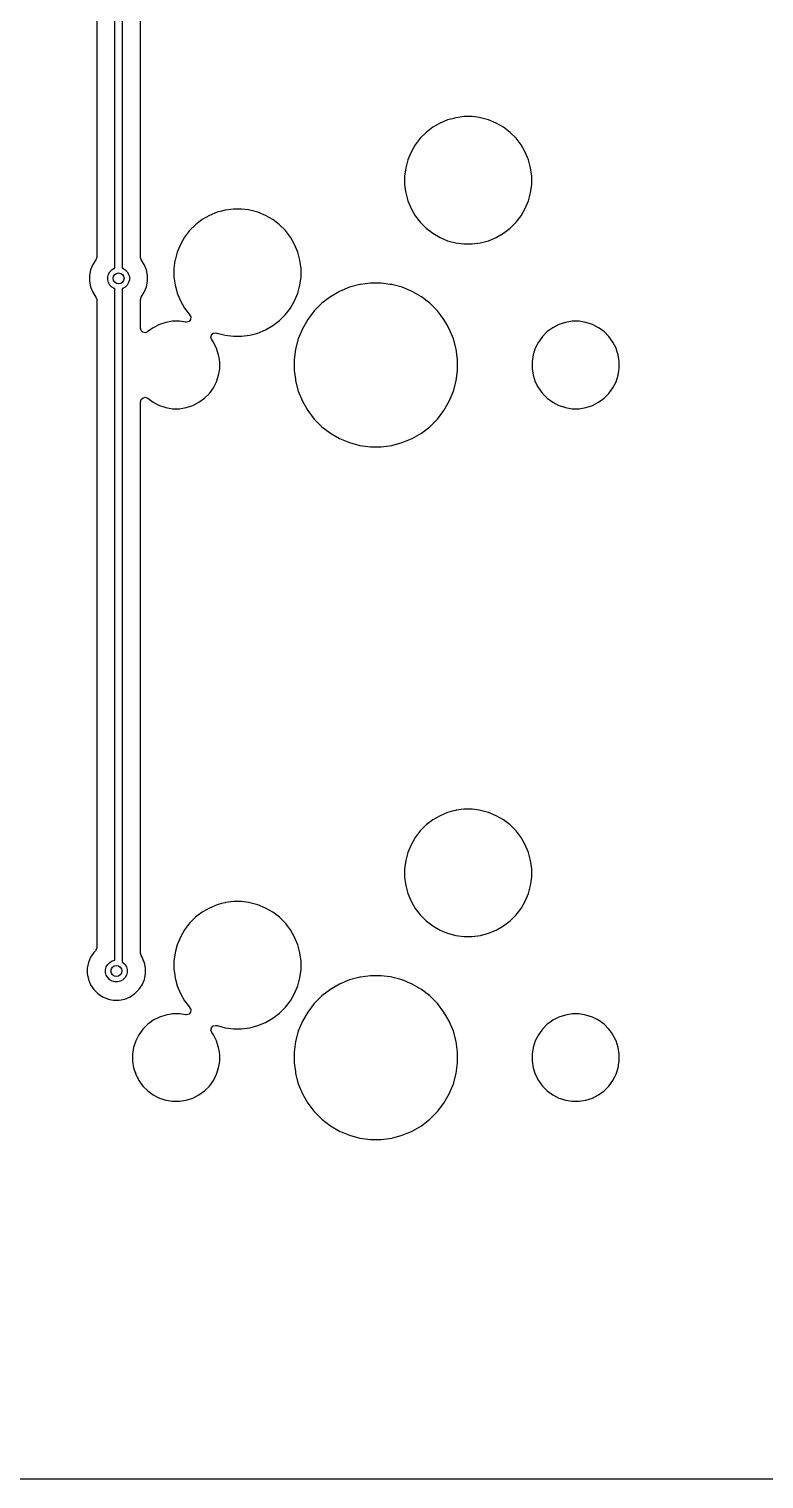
# Model space of a CAD drawing. Extents: x 3.97 to 7.28, y -6.08 to -1.4.
# Drawn here: x 5.624 to 6.421, y -6.081 to -4.511 of the extents above; entities that cross this region are included whole.
import ezdxf

# ---------------------------------------------------------------- set-up
doc = ezdxf.new("R2010")
doc.units = 0
doc.header["$MEASUREMENT"] = 0
doc.layers.add('BLACK', color=7, linetype='CONTINUOUS')

msp = doc.modelspace()

# ---------------------------------------------------------------- linework, layer by layer
at = {"layer": 'BLACK', "linetype": 'CONTINUOUS'}
for p, q in [((5.7171, -4.7702), (5.7171, -4.0423)), ((5.725, -4.0423), (5.725, -4.7702)), ((5.6974, -4.0541), (5.6974, -4.7584)), ((5.7447, -4.6705), (5.7447, -4.1648)), ((6.0695, -4.6131), (6.0616, -4.6176)), ((6.0778, -4.6096), (6.0695, -4.6131)), ((6.0695, -4.6131), (6.0695, -4.6131)), ((6.0828, -4.6083), (6.0778, -4.6096)), ((6.0865, -4.6073), (6.0828, -4.6083)), ((6.087, -4.6072), (6.0865, -4.6073)), ((6.0955, -4.6061), (6.087, -4.6072)), ((6.1045, -4.6061), (6.0955, -4.6061)), ((6.0955, -4.6061), (6.0955, -4.6061)), ((6.112, -4.6071), (6.1045, -4.6061)), ((6.1045, -4.6061), (6.1045, -4.6061)), ((6.1135, -4.6073), (6.112, -4.6071)), ((6.1222, -4.6096), (6.1135, -4.6073)), ((6.1305, -4.6131), (6.1222, -4.6096)), ((6.1384, -4.6176), (6.1305, -4.6131)), ((6.1305, -4.6131), (6.1305, -4.6131)), ((6.0481, -4.6295), (6.0426, -4.6366)), ((6.0545, -4.6231), (6.0481, -4.6295)), ((6.0616, -4.6176), (6.0545, -4.6231)), ((6.1455, -4.6231), (6.1384, -4.6176)), ((6.1519, -4.6295), (6.1455, -4.6231)), ((6.1455, -4.6231), (6.1455, -4.6231)), ((6.1574, -4.6366), (6.1519, -4.6295)), ((6.1519, -4.6295), (6.1519, -4.6295)), ((6.0381, -4.6445), (6.0346, -4.6528)), ((6.0426, -4.6366), (6.0381, -4.6445)), ((6.0381, -4.6445), (6.0381, -4.6445)), ((6.1619, -4.6445), (6.1574, -4.6366)), ((6.1574, -4.6366), (6.1574, -4.6366)), ((6.1574, -4.6366), (6.1574, -4.6366)), ((6.1654, -4.6528), (6.1619, -4.6445)), ((6.0323, -4.6615), (6.0311, -4.6705)), ((6.0346, -4.6528), (6.0323, -4.6615)), ((6.0323, -4.6615), (6.0323, -4.6615)), ((6.1677, -4.6615), (6.1654, -4.6528)), ((6.1689, -4.6705), (6.1677, -4.6615)), ((5.7447, -4.7584), (5.7447, -4.6705)), ((6.0311, -4.6705), (6.0311, -4.6795)), ((6.1689, -4.6795), (6.1689, -4.6705)), ((6.0311, -4.6795), (6.0321, -4.687)), ((6.0321, -4.687), (6.0323, -4.6885)), ((6.0323, -4.6885), (6.0323, -4.6885)), ((6.0323, -4.6885), (6.0346, -4.6972)), ((6.1654, -4.6972), (6.1677, -4.6885)), ((6.1677, -4.6885), (6.1689, -4.6795)), ((5.8278, -4.7096), (5.8195, -4.7131)), ((5.8328, -4.7083), (5.8278, -4.7096)), ((5.8365, -4.7073), (5.8328, -4.7083)), ((5.837, -4.7072), (5.8365, -4.7073)), ((5.8455, -4.7061), (5.837, -4.7072)), ((5.8545, -4.7061), (5.8455, -4.7061)), ((5.8455, -4.7061), (5.8455, -4.7061)), ((5.862, -4.7071), (5.8545, -4.7061)), ((5.8545, -4.7061), (5.8545, -4.7061)), ((5.8635, -4.7073), (5.862, -4.7071)), ((5.8722, -4.7096), (5.8635, -4.7073)), ((5.8805, -4.7131), (5.8722, -4.7096)), ((6.0346, -4.6972), (6.0381, -4.7055)), ((6.0381, -4.7055), (6.0381, -4.7055)), ((6.0381, -4.7055), (6.0426, -4.7134)), ((6.1574, -4.7134), (6.1619, -4.7055)), ((6.1619, -4.7055), (6.1654, -4.6972)), ((5.8045, -4.7231), (5.7981, -4.7295)), ((5.8116, -4.7176), (5.8045, -4.7231)), ((5.8195, -4.7131), (5.8116, -4.7176)), ((5.8195, -4.7131), (5.8195, -4.7131)), ((5.8884, -4.7176), (5.8805, -4.7131)), ((5.8805, -4.7131), (5.8805, -4.7131)), ((5.8955, -4.7231), (5.8884, -4.7176)), ((5.9019, -4.7295), (5.8955, -4.7231)), ((5.8955, -4.7231), (5.8955, -4.7231)), ((6.0426, -4.7134), (6.0481, -4.7205)), ((6.0481, -4.7205), (6.0481, -4.7205)), ((6.0481, -4.7205), (6.0545, -4.7269)), ((6.1455, -4.7269), (6.1519, -4.7205)), ((6.1519, -4.7205), (6.1574, -4.7134)), ((6.1519, -4.7205), (6.1519, -4.7205)), ((6.1519, -4.7205), (6.1519, -4.7205)), ((5.7926, -4.7366), (5.7881, -4.7445)), ((5.7981, -4.7295), (5.7926, -4.7366)), ((5.9074, -4.7366), (5.9019, -4.7295)), ((5.9019, -4.7295), (5.9019, -4.7295)), ((5.9119, -4.7445), (5.9074, -4.7366)), ((5.9074, -4.7366), (5.9074, -4.7366)), ((5.9074, -4.7366), (5.9074, -4.7366)), ((6.0545, -4.7269), (6.0545, -4.7269)), ((6.0545, -4.7269), (6.0616, -4.7324)), ((6.0616, -4.7324), (6.0616, -4.7324)), ((6.0616, -4.7324), (6.0616, -4.7324)), ((6.0616, -4.7324), (6.0695, -4.7369)), ((6.0695, -4.7369), (6.0695, -4.7369)), ((6.0695, -4.7369), (6.0695, -4.7369)), ((6.0695, -4.7369), (6.0731, -4.7384)), ((6.0731, -4.7384), (6.0778, -4.7404)), ((6.0778, -4.7404), (6.0865, -4.7427)), ((6.1135, -4.7427), (6.1222, -4.7404)), ((6.1222, -4.7404), (6.1305, -4.7369)), ((6.1305, -4.7369), (6.1384, -4.7324)), ((6.1384, -4.7324), (6.1455, -4.7269)), ((6.1455, -4.7269), (6.1455, -4.7269)), ((6.1455, -4.7269), (6.1455, -4.7269)), ((5.7846, -4.7528), (5.7823, -4.7615)), ((5.7881, -4.7445), (5.7846, -4.7528)), ((5.7846, -4.7528), (5.7846, -4.7528)), ((5.7881, -4.7445), (5.7881, -4.7445)), ((5.9154, -4.7528), (5.9119, -4.7445)), ((5.9177, -4.7615), (5.9154, -4.7528)), ((6.0865, -4.7427), (6.0955, -4.7439)), ((6.0955, -4.7439), (6.0955, -4.7439)), ((6.0955, -4.7439), (6.1045, -4.7439)), ((6.1045, -4.7439), (6.1135, -4.7427)), ((6.1045, -4.7439), (6.1045, -4.7439)), ((5.6908, -4.7721), (5.6895, -4.7781)), ((5.6931, -4.7663), (5.6908, -4.7721)), ((5.6908, -4.7721), (5.6908, -4.7721)), ((5.6966, -4.7611), (5.6931, -4.7663)), ((5.6931, -4.7663), (5.6931, -4.7663)), ((5.6974, -4.7584), (5.6966, -4.7611)), ((5.6966, -4.7611), (5.6966, -4.7611)), ((5.7117, -4.7741), (5.7139, -4.7719)), ((5.7139, -4.7719), (5.7165, -4.7703)), ((5.7165, -4.7703), (5.7171, -4.7702)), ((5.725, -4.7702), (5.7256, -4.7703)), ((5.7256, -4.7703), (5.7283, -4.7719)), ((5.7283, -4.7719), (5.7304, -4.7741)), ((5.7447, -4.7585), (5.7447, -4.7584)), ((5.7455, -4.7611), (5.7447, -4.7585)), ((5.749, -4.7663), (5.7455, -4.7611)), ((5.7514, -4.7721), (5.749, -4.7663)), ((5.749, -4.7663), (5.749, -4.7663)), ((5.7526, -4.7781), (5.7514, -4.7721)), ((5.7514, -4.7721), (5.7514, -4.7721)), ((5.7822, -4.762), (5.7811, -4.7705)), ((5.7811, -4.7705), (5.7811, -4.7795)), ((5.7823, -4.7615), (5.7822, -4.762)), ((5.9189, -4.7705), (5.9177, -4.7615)), ((5.9189, -4.7795), (5.9189, -4.7705)), ((5.6895, -4.7781), (5.6895, -4.7844)), ((5.6895, -4.7844), (5.6908, -4.7904)), ((5.7094, -4.7797), (5.7102, -4.7767)), ((5.7094, -4.7828), (5.7094, -4.7797)), ((5.7102, -4.7858), (5.7094, -4.7828)), ((5.7102, -4.7767), (5.7117, -4.7741)), ((5.7117, -4.7884), (5.7102, -4.7858)), ((5.7139, -4.7906), (5.7117, -4.7884)), ((5.7304, -4.7884), (5.7283, -4.7906)), ((5.7304, -4.7741), (5.732, -4.7767)), ((5.732, -4.7858), (5.7304, -4.7884)), ((5.732, -4.7767), (5.7328, -4.7797)), ((5.7328, -4.7828), (5.732, -4.7858)), ((5.7328, -4.7797), (5.7328, -4.7828)), ((5.7514, -4.7904), (5.7526, -4.7844)), ((5.7526, -4.7844), (5.7526, -4.7781)), ((5.7526, -4.7781), (5.7526, -4.7781)), ((5.7526, -4.7781), (5.7526, -4.7781)), ((5.7811, -4.7795), (5.7817, -4.7844)), ((5.7817, -4.7844), (5.7823, -4.7885)), ((5.7823, -4.7885), (5.783, -4.7912)), ((5.9154, -4.7972), (5.9177, -4.7885)), ((5.9177, -4.7885), (5.9189, -4.7795)), ((5.9827, -4.7879), (5.9715, -4.7909)), ((5.9832, -4.7878), (5.9827, -4.7879)), ((5.9942, -4.7864), (5.9832, -4.7878)), ((6.0058, -4.7864), (5.9942, -4.7864)), ((5.9942, -4.7864), (5.9942, -4.7864)), ((6.0154, -4.7877), (6.0058, -4.7864)), ((6.0058, -4.7864), (6.0058, -4.7864)), ((6.0173, -4.7879), (6.0154, -4.7877)), ((6.0285, -4.7909), (6.0173, -4.7879)), ((5.6908, -4.7904), (5.6908, -4.7904)), ((5.6908, -4.7904), (5.6931, -4.7962)), ((5.6931, -4.7962), (5.6931, -4.7962)), ((5.6931, -4.7962), (5.6966, -4.8014)), ((5.6966, -4.8014), (5.6974, -4.804)), ((5.6974, -4.804), (5.6974, -4.8041)), ((5.6974, -4.8041), (5.6974, -5.506)), ((5.7165, -4.7922), (5.7139, -4.7906)), ((5.7171, -4.7923), (5.7165, -4.7922)), ((5.7171, -5.5196), (5.7171, -4.7923)), ((5.7256, -4.7922), (5.725, -4.7923)), ((5.725, -4.7923), (5.725, -5.5213)), ((5.7283, -4.7906), (5.7256, -4.7922)), ((5.7447, -4.8041), (5.7455, -4.8014)), ((5.7447, -4.8352), (5.7447, -4.8041)), ((5.7455, -4.8014), (5.749, -4.7962)), ((5.7455, -4.8014), (5.7455, -4.8014)), ((5.749, -4.7962), (5.7514, -4.7904)), ((5.749, -4.7962), (5.749, -4.7962)), ((5.749, -4.7962), (5.749, -4.7962)), ((5.783, -4.7912), (5.7846, -4.7972)), ((5.7846, -4.7972), (5.7881, -4.8055)), ((5.9119, -4.8055), (5.9154, -4.7972)), ((5.9507, -4.8012), (5.9415, -4.8082)), ((5.9607, -4.7954), (5.9507, -4.8012)), ((5.9715, -4.7909), (5.9607, -4.7954)), ((5.9607, -4.7954), (5.9607, -4.7954)), ((5.9715, -4.7909), (5.9715, -4.7909)), ((6.0393, -4.7954), (6.0285, -4.7909)), ((6.0285, -4.7909), (6.0285, -4.7909)), ((6.0285, -4.7909), (6.0285, -4.7909)), ((6.0493, -4.8012), (6.0393, -4.7954)), ((6.0393, -4.7954), (6.0393, -4.7954)), ((6.0585, -4.8082), (6.0493, -4.8012)), ((5.7881, -4.8055), (5.7881, -4.8055)), ((5.7881, -4.8055), (5.7926, -4.8134)), ((5.7926, -4.8134), (5.7981, -4.8205)), ((5.9019, -4.8205), (5.9074, -4.8134)), ((5.9074, -4.8134), (5.9119, -4.8055)), ((5.9332, -4.8165), (5.9262, -4.8257)), ((5.9415, -4.8082), (5.9332, -4.8165)), ((5.9332, -4.8165), (5.9332, -4.8165)), ((5.9415, -4.8082), (5.9415, -4.8082)), ((6.0668, -4.8165), (6.0585, -4.8082)), ((6.0585, -4.8082), (6.0585, -4.8082)), ((6.0738, -4.8257), (6.0668, -4.8165)), ((6.0668, -4.8165), (6.0668, -4.8165)), ((5.7455, -4.8378), (5.7447, -4.8352)), ((5.7587, -4.8346), (5.7555, -4.8369)), ((5.7653, -4.8312), (5.7587, -4.8346)), ((5.7724, -4.8289), (5.7653, -4.8312)), ((5.7797, -4.8277), (5.7724, -4.8289)), ((5.7872, -4.8277), (5.7797, -4.8277)), ((5.7797, -4.8277), (5.7797, -4.8277)), ((5.7938, -4.8288), (5.7872, -4.8277)), ((5.7872, -4.8277), (5.7872, -4.8277)), ((5.7949, -4.8288), (5.7938, -4.8288)), ((5.7975, -4.8279), (5.7949, -4.8288)), ((5.7992, -4.8257), (5.7975, -4.8279)), ((5.7981, -4.8205), (5.7982, -4.8207)), ((5.7982, -4.8207), (5.7981, -4.8207)), ((5.7981, -4.8207), (5.7994, -4.8229)), ((5.7994, -4.8229), (5.7992, -4.8257)), ((5.8805, -4.8369), (5.8884, -4.8324)), ((5.8884, -4.8324), (5.8955, -4.8269)), ((5.8955, -4.8269), (5.9019, -4.8205)), ((5.8955, -4.8269), (5.8955, -4.8269)), ((5.8955, -4.8269), (5.8955, -4.8269)), ((5.9019, -4.8205), (5.9019, -4.8205)), ((5.9019, -4.8205), (5.9019, -4.8205)), ((5.9204, -4.8357), (5.9159, -4.8465)), ((5.9262, -4.8257), (5.9204, -4.8357)), ((5.9204, -4.8357), (5.9204, -4.8357)), ((6.077, -4.8312), (6.0738, -4.8257)), ((6.0796, -4.8357), (6.077, -4.8312)), ((6.0841, -4.8465), (6.0796, -4.8357)), ((6.1918, -4.8346), (6.1885, -4.8369)), ((6.1984, -4.8312), (6.1918, -4.8346)), ((6.2055, -4.8289), (6.1984, -4.8312)), ((6.2128, -4.8277), (6.2055, -4.8289)), ((6.2203, -4.8277), (6.2128, -4.8277)), ((6.2128, -4.8277), (6.2128, -4.8277)), ((6.2276, -4.8289), (6.2203, -4.8277)), ((6.2203, -4.8277), (6.2203, -4.8277)), ((6.2347, -4.8312), (6.2276, -4.8289)), ((6.2413, -4.8346), (6.2347, -4.8312)), ((6.2473, -4.8389), (6.2413, -4.8346)), ((5.7475, -4.8396), (5.7455, -4.8378)), ((5.7502, -4.84), (5.7475, -4.8396)), ((5.7525, -4.839), (5.7502, -4.84)), ((5.7527, -4.8389), (5.7525, -4.8391)), ((5.7525, -4.8391), (5.7525, -4.839)), ((5.7555, -4.8369), (5.7527, -4.8389)), ((5.7527, -4.8389), (5.7527, -4.8389)), ((5.8212, -4.8453), (5.8219, -4.8426)), ((5.8222, -4.8479), (5.8212, -4.8453)), ((5.8219, -4.8426), (5.8238, -4.8407)), ((5.8239, -4.8502), (5.8222, -4.8479)), ((5.8238, -4.8407), (5.8265, -4.8401)), ((5.8255, -4.8534), (5.8239, -4.8502)), ((5.8265, -4.8401), (5.8277, -4.8404)), ((5.8277, -4.8404), (5.8278, -4.8404)), ((5.8278, -4.8404), (5.8278, -4.8404)), ((5.8278, -4.8404), (5.8365, -4.8427)), ((5.8365, -4.8427), (5.8455, -4.8439)), ((5.8455, -4.8439), (5.8455, -4.8439)), ((5.8455, -4.8439), (5.8545, -4.8439)), ((5.8545, -4.8439), (5.8635, -4.8427)), ((5.8545, -4.8439), (5.8545, -4.8439)), ((5.8635, -4.8427), (5.8722, -4.8404)), ((5.8722, -4.8404), (5.8805, -4.8369)), ((5.9159, -4.8465), (5.9129, -4.8577)), ((5.9159, -4.8465), (5.9159, -4.8465)), ((6.0871, -4.8577), (6.0841, -4.8465)), ((6.1761, -4.8502), (6.1727, -4.8569)), ((6.1797, -4.8453), (6.1761, -4.8502)), ((6.1805, -4.8442), (6.1797, -4.8453)), ((6.1857, -4.8389), (6.1805, -4.8442)), ((6.1805, -4.8442), (6.1805, -4.8442)), ((6.1805, -4.8442), (6.1805, -4.8442)), ((6.1885, -4.8369), (6.1857, -4.8389)), ((6.1857, -4.8389), (6.1857, -4.8389)), ((6.1857, -4.8389), (6.1857, -4.8389)), ((6.2526, -4.8442), (6.2473, -4.8389)), ((6.257, -4.8502), (6.2526, -4.8442)), ((6.2586, -4.8534), (6.257, -4.8502)), ((5.8273, -4.8569), (5.8255, -4.8534)), ((5.8285, -4.8606), (5.8273, -4.8569)), ((5.8273, -4.8569), (5.8273, -4.8569)), ((5.8273, -4.8569), (5.8273, -4.8569)), ((5.8296, -4.8639), (5.8285, -4.8606)), ((5.8304, -4.8692), (5.8296, -4.8639)), ((5.9129, -4.8577), (5.9114, -4.8692)), ((5.9129, -4.8577), (5.9129, -4.8577)), ((6.0886, -4.8692), (6.0871, -4.8577)), ((6.1704, -4.8639), (6.1693, -4.8713)), ((6.1727, -4.8569), (6.1704, -4.8639)), ((6.2603, -4.8569), (6.2586, -4.8534)), ((6.2616, -4.8606), (6.2603, -4.8569)), ((6.2603, -4.8569), (6.2603, -4.8569)), ((6.2603, -4.8569), (6.2603, -4.8569)), ((6.2626, -4.8639), (6.2616, -4.8606)), ((6.2638, -4.8713), (6.2626, -4.8639)), ((5.8296, -4.8861), (5.8304, -4.8808)), ((5.8305, -4.8698), (5.8304, -4.8692)), ((5.8304, -4.8808), (5.8307, -4.8787)), ((5.8307, -4.8713), (5.8305, -4.8698)), ((5.8307, -4.8787), (5.8307, -4.8713)), ((5.9114, -4.8692), (5.9114, -4.8808)), ((5.9114, -4.8808), (5.9127, -4.8904)), ((6.0871, -4.8923), (6.0886, -4.8808)), ((6.0886, -4.8713), (6.0886, -4.8692)), ((6.0886, -4.8808), (6.0886, -4.8713)), ((6.1693, -4.8713), (6.1693, -4.8787)), ((6.1693, -4.8787), (6.1704, -4.8861)), ((6.2626, -4.8861), (6.2635, -4.8808)), ((6.2635, -4.8808), (6.2638, -4.8787)), ((6.2638, -4.8787), (6.2638, -4.8713)), ((5.8239, -4.8998), (5.8273, -4.8931)), ((5.8273, -4.8931), (5.8296, -4.8861)), ((5.9127, -4.8904), (5.9129, -4.8923)), ((5.9129, -4.8923), (5.9159, -4.9035)), ((6.0841, -4.9035), (6.0871, -4.8923)), ((6.1704, -4.8861), (6.1727, -4.8931)), ((6.1727, -4.8931), (6.1755, -4.8985)), ((6.1755, -4.8985), (6.1761, -4.8998)), ((6.257, -4.8998), (6.2603, -4.8931)), ((6.2603, -4.8931), (6.2626, -4.8861)), ((5.7447, -4.9148), (5.7455, -4.9122)), ((5.7455, -4.9122), (5.7476, -4.9104)), ((5.7476, -4.9104), (5.7503, -4.91)), ((5.7503, -4.91), (5.7525, -4.911)), ((5.7525, -4.911), (5.7525, -4.9109)), ((5.7525, -4.9109), (5.7527, -4.9111)), ((5.7527, -4.9111), (5.7527, -4.9111)), ((5.7527, -4.9111), (5.7587, -4.9154)), ((5.8082, -4.9154), (5.8143, -4.9111)), ((5.8143, -4.9111), (5.8195, -4.9058)), ((5.8195, -4.9058), (5.8239, -4.8998)), ((5.9159, -4.9035), (5.9159, -4.9035)), ((5.9159, -4.9035), (5.9204, -4.9143)), ((5.9204, -4.9143), (5.9204, -4.9143)), ((5.9204, -4.9143), (5.9262, -4.9243)), ((6.0738, -4.9243), (6.0796, -4.9143)), ((6.0796, -4.9143), (6.0841, -4.9035)), ((6.1761, -4.8998), (6.1805, -4.9058)), ((6.1805, -4.9058), (6.1857, -4.9111)), ((6.1857, -4.9111), (6.1918, -4.9154)), ((6.2413, -4.9154), (6.2473, -4.9111)), ((6.2473, -4.9111), (6.2526, -4.9058)), ((6.2526, -4.9058), (6.257, -4.8998)), ((5.7447, -5.4205), (5.7447, -4.9148)), ((5.7587, -4.9154), (5.7618, -4.917)), ((5.7618, -4.917), (5.7653, -4.9188)), ((5.7653, -4.9188), (5.7653, -4.9188)), ((5.7653, -4.9188), (5.7653, -4.9188)), ((5.7653, -4.9188), (5.7691, -4.92)), ((5.7691, -4.92), (5.7724, -4.9211)), ((5.7724, -4.9211), (5.7797, -4.9223)), ((5.7797, -4.9223), (5.7797, -4.9223)), ((5.7797, -4.9223), (5.7872, -4.9223)), ((5.7872, -4.9223), (5.7945, -4.9211)), ((5.7945, -4.9211), (5.8016, -4.9188)), ((5.8016, -4.9188), (5.8082, -4.9154)), ((5.9262, -4.9243), (5.9332, -4.9335)), ((6.0668, -4.9335), (6.0738, -4.9243)), ((6.1918, -4.9154), (6.1949, -4.917)), ((6.1949, -4.917), (6.1984, -4.9188)), ((6.1984, -4.9188), (6.1984, -4.9188)), ((6.1984, -4.9188), (6.1984, -4.9188)), ((6.1984, -4.9188), (6.2022, -4.92)), ((6.2022, -4.92), (6.2055, -4.9211)), ((6.2055, -4.9211), (6.2128, -4.9223)), ((6.2128, -4.9223), (6.2128, -4.9223)), ((6.2128, -4.9223), (6.2203, -4.9223)), ((6.2203, -4.9223), (6.2276, -4.9211)), ((6.2276, -4.9211), (6.2347, -4.9188)), ((6.2347, -4.9188), (6.2413, -4.9154)), ((5.9332, -4.9335), (5.9332, -4.9335)), ((5.9332, -4.9335), (5.9415, -4.9418)), ((5.9415, -4.9418), (5.9415, -4.9418)), ((5.9415, -4.9418), (5.9507, -4.9488)), ((6.0493, -4.9488), (6.0585, -4.9418)), ((6.0585, -4.9418), (6.0668, -4.9335)), ((5.9507, -4.9488), (5.9607, -4.9546)), ((5.9607, -4.9546), (5.9607, -4.9546)), ((5.9607, -4.9546), (5.9607, -4.9546)), ((5.9607, -4.9546), (5.9715, -4.9591)), ((5.9715, -4.9591), (5.9827, -4.9621)), ((6.0173, -4.9621), (6.0285, -4.9591)), ((6.0285, -4.9591), (6.0393, -4.9546)), ((6.0393, -4.9546), (6.0493, -4.9488)), ((5.9827, -4.9621), (5.9942, -4.9636)), ((5.9942, -4.9636), (5.9942, -4.9636)), ((5.9942, -4.9636), (6.0058, -4.9636)), ((6.0058, -4.9636), (6.0173, -4.9621)), ((6.0058, -4.9636), (6.0058, -4.9636)), ((6.0616, -5.3676), (6.0545, -5.3731)), ((6.0695, -5.3631), (6.0616, -5.3676)), ((6.0778, -5.3596), (6.0695, -5.3631)), ((6.0695, -5.3631), (6.0695, -5.3631)), ((6.0828, -5.3583), (6.0778, -5.3596)), ((6.0865, -5.3573), (6.0828, -5.3583)), ((6.087, -5.3572), (6.0865, -5.3573)), ((6.0955, -5.3561), (6.087, -5.3572)), ((6.1045, -5.3561), (6.0955, -5.3561)), ((6.0955, -5.3561), (6.0955, -5.3561)), ((6.112, -5.3571), (6.1045, -5.3561)), ((6.1045, -5.3561), (6.1045, -5.3561)), ((6.1135, -5.3573), (6.112, -5.3571)), ((6.1222, -5.3596), (6.1135, -5.3573)), ((6.1305, -5.3631), (6.1222, -5.3596)), ((6.1384, -5.3676), (6.1305, -5.3631)), ((6.1305, -5.3631), (6.1305, -5.3631)), ((6.1455, -5.3731), (6.1384, -5.3676)), ((6.0481, -5.3795), (6.0426, -5.3866)), ((6.0545, -5.3731), (6.0481, -5.3795)), ((6.1519, -5.3795), (6.1455, -5.3731)), ((6.1455, -5.3731), (6.1455, -5.3731)), ((6.1574, -5.3866), (6.1519, -5.3795)), ((6.1519, -5.3795), (6.1519, -5.3795)), ((6.0381, -5.3945), (6.0346, -5.4028)), ((6.0426, -5.3866), (6.0381, -5.3945)), ((6.0381, -5.3945), (6.0381, -5.3945)), ((6.1619, -5.3945), (6.1574, -5.3866)), ((6.1574, -5.3866), (6.1574, -5.3866)), ((6.1574, -5.3866), (6.1574, -5.3866)), ((6.1654, -5.4028), (6.1619, -5.3945)), ((6.0323, -5.4115), (6.0311, -5.4205)), ((6.0346, -5.4028), (6.0323, -5.4115)), ((6.0323, -5.4115), (6.0323, -5.4115)), ((6.1677, -5.4115), (6.1654, -5.4028)), ((6.1689, -5.4205), (6.1677, -5.4115)), ((5.7447, -5.5119), (5.7447, -5.4205)), ((6.0311, -5.4205), (6.0311, -5.4295)), ((6.0311, -5.4295), (6.0321, -5.437)), ((6.1677, -5.4385), (6.1689, -5.4295)), ((6.1689, -5.4295), (6.1689, -5.4205)), ((6.0321, -5.437), (6.0323, -5.4385)), ((6.0323, -5.4385), (6.0323, -5.4385)), ((6.0323, -5.4385), (6.0346, -5.4472)), ((6.0346, -5.4472), (6.0381, -5.4555)), ((6.1619, -5.4555), (6.1654, -5.4472)), ((6.1654, -5.4472), (6.1677, -5.4385)), ((5.8195, -5.4631), (5.8116, -5.4676)), ((5.8278, -5.4596), (5.8195, -5.4631)), ((5.8195, -5.4631), (5.8195, -5.4631)), ((5.8328, -5.4583), (5.8278, -5.4596)), ((5.8365, -5.4573), (5.8328, -5.4583)), ((5.837, -5.4572), (5.8365, -5.4573)), ((5.8455, -5.4561), (5.837, -5.4572)), ((5.8545, -5.4561), (5.8455, -5.4561)), ((5.8455, -5.4561), (5.8455, -5.4561)), ((5.862, -5.4571), (5.8545, -5.4561)), ((5.8545, -5.4561), (5.8545, -5.4561)), ((5.8635, -5.4573), (5.862, -5.4571)), ((5.8722, -5.4596), (5.8635, -5.4573)), ((5.8805, -5.4631), (5.8722, -5.4596)), ((5.8884, -5.4676), (5.8805, -5.4631)), ((5.8805, -5.4631), (5.8805, -5.4631)), ((6.0381, -5.4555), (6.0381, -5.4555)), ((6.0381, -5.4555), (6.0426, -5.4634)), ((6.0426, -5.4634), (6.0481, -5.4705)), ((6.1519, -5.4705), (6.1574, -5.4634)), ((6.1574, -5.4634), (6.1619, -5.4555)), ((5.7981, -5.4795), (5.7926, -5.4866)), ((5.8045, -5.4731), (5.7981, -5.4795)), ((5.8116, -5.4676), (5.8045, -5.4731)), ((5.8955, -5.4731), (5.8884, -5.4676)), ((5.9019, -5.4795), (5.8955, -5.4731)), ((5.8955, -5.4731), (5.8955, -5.4731)), ((5.9074, -5.4866), (5.9019, -5.4795)), ((5.9019, -5.4795), (5.9019, -5.4795)), ((6.0481, -5.4705), (6.0481, -5.4705)), ((6.0481, -5.4705), (6.0545, -5.4769)), ((6.0545, -5.4769), (6.0545, -5.4769)), ((6.0545, -5.4769), (6.0616, -5.4824)), ((6.1384, -5.4824), (6.1455, -5.4769)), ((6.1455, -5.4769), (6.1519, -5.4705)), ((6.1455, -5.4769), (6.1455, -5.4769)), ((6.1455, -5.4769), (6.1455, -5.4769)), ((6.1519, -5.4705), (6.1519, -5.4705)), ((6.1519, -5.4705), (6.1519, -5.4705)), ((5.7881, -5.4945), (5.7846, -5.5028)), ((5.7926, -5.4866), (5.7881, -5.4945)), ((5.7881, -5.4945), (5.7881, -5.4945)), ((5.9119, -5.4945), (5.9074, -5.4866)), ((5.9074, -5.4866), (5.9074, -5.4866)), ((5.9074, -5.4866), (5.9074, -5.4866)), ((5.9154, -5.5028), (5.9119, -5.4945)), ((6.0616, -5.4824), (6.0616, -5.4824)), ((6.0616, -5.4824), (6.0616, -5.4824)), ((6.0616, -5.4824), (6.0695, -5.4869)), ((6.0695, -5.4869), (6.0695, -5.4869)), ((6.0695, -5.4869), (6.0695, -5.4869)), ((6.0695, -5.4869), (6.0731, -5.4884)), ((6.0731, -5.4884), (6.0778, -5.4904)), ((6.0778, -5.4904), (6.0865, -5.4927)), ((6.0865, -5.4927), (6.0955, -5.4939)), ((6.0955, -5.4939), (6.0955, -5.4939)), ((6.0955, -5.4939), (6.1045, -5.4939)), ((6.1045, -5.4939), (6.1135, -5.4927)), ((6.1045, -5.4939), (6.1045, -5.4939)), ((6.1135, -5.4927), (6.1222, -5.4904)), ((6.1222, -5.4904), (6.1305, -5.4869)), ((6.1305, -5.4869), (6.1384, -5.4824)), ((5.696, -5.5094), (5.6943, -5.5112)), ((5.6966, -5.5086), (5.696, -5.5094)), ((5.6974, -5.506), (5.6966, -5.5086)), ((5.7824, -5.5111), (5.7823, -5.5115)), ((5.7846, -5.5028), (5.7824, -5.5111)), ((5.7846, -5.5028), (5.7846, -5.5028)), ((5.9177, -5.5115), (5.9154, -5.5028)), ((5.6884, -5.5221), (5.6872, -5.5281)), ((5.6908, -5.5163), (5.6884, -5.5221)), ((5.6884, -5.5221), (5.6884, -5.5221)), ((5.6943, -5.5112), (5.6908, -5.5163)), ((5.6908, -5.5163), (5.6908, -5.5163)), ((5.6943, -5.5112), (5.6943, -5.5112)), ((5.707, -5.5297), (5.7078, -5.5267)), ((5.7078, -5.5267), (5.7094, -5.5241)), ((5.7094, -5.5241), (5.7116, -5.5219)), ((5.7116, -5.5219), (5.7142, -5.5203)), ((5.7142, -5.5203), (5.7171, -5.5196)), ((5.725, -5.5213), (5.7259, -5.5219)), ((5.7259, -5.5219), (5.7281, -5.5241)), ((5.7281, -5.5241), (5.7297, -5.5267)), ((5.7297, -5.5267), (5.7305, -5.5297)), ((5.7447, -5.512), (5.7447, -5.5119)), ((5.7455, -5.5146), (5.7447, -5.512)), ((5.7467, -5.5163), (5.7455, -5.5146)), ((5.7485, -5.5208), (5.7467, -5.5163)), ((5.7467, -5.5163), (5.7467, -5.5163)), ((5.7491, -5.5221), (5.7485, -5.5208)), ((5.7503, -5.5281), (5.7491, -5.5221)), ((5.7491, -5.5221), (5.7491, -5.5221)), ((5.7823, -5.5115), (5.7811, -5.5205)), ((5.7811, -5.5205), (5.7811, -5.5295)), ((5.7823, -5.5115), (5.7823, -5.5115)), ((5.9189, -5.5205), (5.9177, -5.5115)), ((5.9189, -5.5281), (5.9189, -5.5205)), ((5.6872, -5.5281), (5.6872, -5.5344)), ((5.6872, -5.5344), (5.6884, -5.5404)), ((5.6884, -5.5404), (5.6884, -5.5404)), ((5.6884, -5.5404), (5.6908, -5.5462)), ((5.707, -5.5328), (5.707, -5.5297)), ((5.7078, -5.5358), (5.707, -5.5328)), ((5.7094, -5.5384), (5.7078, -5.5358)), ((5.7116, -5.5406), (5.7094, -5.5384)), ((5.7142, -5.5422), (5.7116, -5.5406)), ((5.7172, -5.543), (5.7142, -5.5422)), ((5.7233, -5.5422), (5.7203, -5.543)), ((5.7259, -5.5406), (5.7233, -5.5422)), ((5.7281, -5.5384), (5.7259, -5.5406)), ((5.7297, -5.5358), (5.7281, -5.5384)), ((5.7305, -5.5328), (5.7297, -5.5358)), ((5.7305, -5.5297), (5.7305, -5.5328)), ((5.7467, -5.5462), (5.7491, -5.5404)), ((5.7491, -5.5404), (5.7503, -5.5344)), ((5.7503, -5.5344), (5.7503, -5.5281)), ((5.7503, -5.5281), (5.7503, -5.5281)), ((5.7503, -5.5281), (5.7503, -5.5281)), ((5.7811, -5.5295), (5.7816, -5.5331)), ((5.7816, -5.5331), (5.7823, -5.5385)), ((5.7823, -5.5385), (5.784, -5.5449)), ((5.9154, -5.5472), (5.9177, -5.5385)), ((5.9177, -5.5385), (5.9189, -5.5295)), ((5.9189, -5.5295), (5.9189, -5.5281)), ((5.9715, -5.5409), (5.9607, -5.5454)), ((5.9827, -5.5379), (5.9715, -5.5409)), ((5.9715, -5.5409), (5.9715, -5.5409)), ((5.9832, -5.5378), (5.9827, -5.5379)), ((5.9942, -5.5364), (5.9832, -5.5378)), ((6.0058, -5.5364), (5.9942, -5.5364)), ((5.9942, -5.5364), (5.9942, -5.5364)), ((6.0154, -5.5377), (6.0058, -5.5364)), ((6.0058, -5.5364), (6.0058, -5.5364)), ((6.0173, -5.5379), (6.0154, -5.5377)), ((6.0285, -5.5409), (6.0173, -5.5379)), ((6.0393, -5.5454), (6.0285, -5.5409)), ((6.0285, -5.5409), (6.0285, -5.5409)), ((6.0285, -5.5409), (6.0285, -5.5409)), ((5.6908, -5.5462), (5.6908, -5.5462)), ((5.6908, -5.5462), (5.6943, -5.5513)), ((5.6943, -5.5513), (5.6943, -5.5513)), ((5.6943, -5.5513), (5.6987, -5.5557)), ((5.6987, -5.5557), (5.6987, -5.5557)), ((5.6987, -5.5557), (5.7038, -5.5592)), ((5.7203, -5.543), (5.7172, -5.543)), ((5.7337, -5.5592), (5.7388, -5.5557)), ((5.7388, -5.5557), (5.7432, -5.5513)), ((5.7432, -5.5513), (5.7467, -5.5462)), ((5.784, -5.5449), (5.7846, -5.5472)), ((5.7846, -5.5472), (5.7881, -5.5555)), ((5.7881, -5.5555), (5.7881, -5.5555)), ((5.7881, -5.5555), (5.7926, -5.5634)), ((5.9074, -5.5634), (5.9119, -5.5555)), ((5.9119, -5.5555), (5.9154, -5.5472)), ((5.9507, -5.5512), (5.9415, -5.5582)), ((5.9607, -5.5454), (5.9507, -5.5512)), ((5.9607, -5.5454), (5.9607, -5.5454)), ((6.0493, -5.5512), (6.0393, -5.5454)), ((6.0393, -5.5454), (6.0393, -5.5454)), ((6.0585, -5.5582), (6.0493, -5.5512)), ((5.7038, -5.5592), (5.7038, -5.5592)), ((5.7038, -5.5592), (5.7095, -5.5615)), ((5.7095, -5.5615), (5.7096, -5.5616)), ((5.7096, -5.5616), (5.7156, -5.5628)), ((5.7156, -5.5628), (5.7156, -5.5628)), ((5.7156, -5.5628), (5.7156, -5.5628)), ((5.7156, -5.5628), (5.7219, -5.5628)), ((5.7219, -5.5628), (5.7279, -5.5616)), ((5.7219, -5.5628), (5.7219, -5.5628)), ((5.7279, -5.5616), (5.7337, -5.5592)), ((5.7926, -5.5634), (5.7981, -5.5705)), ((5.7981, -5.5705), (5.7982, -5.5707)), ((5.7982, -5.5707), (5.7981, -5.5707)), ((5.7981, -5.5707), (5.7994, -5.5729)), ((5.7994, -5.5729), (5.7992, -5.5757)), ((5.8955, -5.5769), (5.9019, -5.5705)), ((5.9019, -5.5705), (5.9074, -5.5634)), ((5.9019, -5.5705), (5.9019, -5.5705)), ((5.9019, -5.5705), (5.9019, -5.5705)), ((5.9332, -5.5665), (5.9262, -5.5757)), ((5.9415, -5.5582), (5.9332, -5.5665)), ((5.9332, -5.5665), (5.9332, -5.5665)), ((5.9415, -5.5582), (5.9415, -5.5582)), ((6.0668, -5.5665), (6.0585, -5.5582)), ((6.0585, -5.5582), (6.0585, -5.5582)), ((6.0738, -5.5757), (6.0668, -5.5665)), ((6.0668, -5.5665), (6.0668, -5.5665)), ((5.7527, -5.5889), (5.7474, -5.5942)), ((5.7554, -5.5869), (5.7527, -5.5889)), ((5.7527, -5.5889), (5.7527, -5.5889)), ((5.7527, -5.5889), (5.7527, -5.5889)), ((5.7587, -5.5846), (5.7554, -5.5869)), ((5.7653, -5.5812), (5.7587, -5.5846)), ((5.7724, -5.5789), (5.7653, -5.5812)), ((5.7797, -5.5777), (5.7724, -5.5789)), ((5.7872, -5.5777), (5.7797, -5.5777)), ((5.7797, -5.5777), (5.7797, -5.5777)), ((5.7938, -5.5788), (5.7872, -5.5777)), ((5.7872, -5.5777), (5.7872, -5.5777)), ((5.7949, -5.5788), (5.7938, -5.5788)), ((5.7975, -5.5779), (5.7949, -5.5788)), ((5.7992, -5.5757), (5.7975, -5.5779)), ((5.8722, -5.5904), (5.8805, -5.5869)), ((5.8805, -5.5869), (5.8884, -5.5824)), ((5.8884, -5.5824), (5.8955, -5.5769)), ((5.8955, -5.5769), (5.8955, -5.5769)), ((5.8955, -5.5769), (5.8955, -5.5769)), ((5.9204, -5.5857), (5.9159, -5.5965)), ((5.9262, -5.5757), (5.9204, -5.5857)), ((5.9204, -5.5857), (5.9204, -5.5857)), ((6.077, -5.5812), (6.0738, -5.5757)), ((6.0796, -5.5857), (6.077, -5.5812)), ((6.0841, -5.5965), (6.0796, -5.5857)), ((6.1857, -5.5889), (6.1805, -5.5942)), ((6.1885, -5.5869), (6.1857, -5.5889)), ((6.1857, -5.5889), (6.1857, -5.5889)), ((6.1857, -5.5889), (6.1857, -5.5889)), ((6.1918, -5.5846), (6.1885, -5.5869)), ((6.1984, -5.5812), (6.1918, -5.5846)), ((6.2055, -5.5789), (6.1984, -5.5812)), ((6.2128, -5.5777), (6.2055, -5.5789)), ((6.2203, -5.5777), (6.2128, -5.5777)), ((6.2128, -5.5777), (6.2128, -5.5777)), ((6.2276, -5.5789), (6.2203, -5.5777)), ((6.2203, -5.5777), (6.2203, -5.5777)), ((6.2347, -5.5812), (6.2276, -5.5789)), ((6.2413, -5.5846), (6.2347, -5.5812)), ((6.2473, -5.5889), (6.2413, -5.5846)), ((6.2526, -5.5942), (6.2473, -5.5889)), ((5.743, -5.6002), (5.7397, -5.6069)), ((5.7467, -5.5953), (5.743, -5.6002)), ((5.7474, -5.5942), (5.7467, -5.5953)), ((5.7474, -5.5942), (5.7474, -5.5942)), ((5.7474, -5.5942), (5.7474, -5.5942)), ((5.8212, -5.5953), (5.8219, -5.5926)), ((5.8222, -5.5979), (5.8212, -5.5953)), ((5.8219, -5.5926), (5.8238, -5.5907)), ((5.8239, -5.6002), (5.8222, -5.5979)), ((5.8238, -5.5907), (5.8265, -5.5901)), ((5.8273, -5.6069), (5.8239, -5.6002)), ((5.8265, -5.5901), (5.8277, -5.5904)), ((5.8277, -5.5904), (5.8278, -5.5904)), ((5.8278, -5.5904), (5.8278, -5.5904)), ((5.8278, -5.5904), (5.8365, -5.5927)), ((5.8365, -5.5927), (5.8455, -5.5939)), ((5.8455, -5.5939), (5.8455, -5.5939)), ((5.8455, -5.5939), (5.8545, -5.5939)), ((5.8545, -5.5939), (5.8635, -5.5927)), ((5.8545, -5.5939), (5.8545, -5.5939)), ((5.8635, -5.5927), (5.8722, -5.5904)), ((5.9159, -5.5965), (5.9129, -5.6077)), ((5.9159, -5.5965), (5.9159, -5.5965)), ((6.0871, -5.6077), (6.0841, -5.5965)), ((6.1761, -5.6002), (6.1727, -5.6069)), ((6.1797, -5.5953), (6.1761, -5.6002)), ((6.1805, -5.5942), (6.1797, -5.5953)), ((6.1805, -5.5942), (6.1805, -5.5942)), ((6.1805, -5.5942), (6.1805, -5.5942)), ((6.2552, -5.5979), (6.2526, -5.5942)), ((6.257, -5.6002), (6.2552, -5.5979)), ((6.2603, -5.6069), (6.257, -5.6002)), ((5.7374, -5.6139), (5.7362, -5.6213)), ((5.7397, -5.6069), (5.7374, -5.6139)), ((5.8285, -5.6106), (5.8273, -5.6069)), ((5.8273, -5.6069), (5.8273, -5.6069)), ((5.8273, -5.6069), (5.8273, -5.6069)), ((5.8296, -5.6139), (5.8285, -5.6106)), ((5.8304, -5.6192), (5.8296, -5.6139)), ((5.8305, -5.6198), (5.8304, -5.6192)), ((5.8307, -5.6213), (5.8305, -5.6198)), ((5.9129, -5.6077), (5.9114, -5.6192)), ((5.9114, -5.6192), (5.9114, -5.6308)), ((5.9129, -5.6077), (5.9129, -5.6077)), ((6.0886, -5.6192), (6.0871, -5.6077)), ((6.0886, -5.6213), (6.0886, -5.6192)), ((6.1704, -5.6139), (6.1693, -5.6213)), ((6.1727, -5.6069), (6.1704, -5.6139)), ((6.2616, -5.6106), (6.2603, -5.6069)), ((6.2603, -5.6069), (6.2603, -5.6069)), ((6.2603, -5.6069), (6.2603, -5.6069)), ((6.2626, -5.6139), (6.2616, -5.6106)), ((6.2638, -5.6213), (6.2626, -5.6139)), ((5.7362, -5.6213), (5.7362, -5.6287)), ((5.7362, -5.6287), (5.7374, -5.6361)), ((5.7374, -5.6361), (5.7397, -5.6431)), ((5.8273, -5.6431), (5.8296, -5.6361)), ((5.8296, -5.6361), (5.8304, -5.6308)), ((5.8304, -5.6308), (5.8307, -5.6287)), ((5.8307, -5.6287), (5.8307, -5.6213)), ((5.9114, -5.6308), (5.9127, -5.6404)), ((6.0871, -5.6423), (6.0886, -5.6308)), ((6.0886, -5.6308), (6.0886, -5.6213)), ((6.1693, -5.6213), (6.1693, -5.6287)), ((6.1693, -5.6287), (6.1704, -5.6361)), ((6.1704, -5.6361), (6.1727, -5.6431)), ((6.2603, -5.6431), (6.2626, -5.6361)), ((6.2626, -5.6361), (6.2635, -5.6308)), ((6.2635, -5.6308), (6.2638, -5.6287)), ((6.2638, -5.6287), (6.2638, -5.6213)), ((5.7397, -5.6431), (5.743, -5.6498)), ((5.743, -5.6498), (5.7474, -5.6558)), ((5.8195, -5.6558), (5.8239, -5.6498)), ((5.8239, -5.6498), (5.8273, -5.6431)), ((5.9127, -5.6404), (5.9129, -5.6423)), ((5.9129, -5.6423), (5.9159, -5.6535)), ((6.0841, -5.6535), (6.0871, -5.6423)), ((6.1727, -5.6431), (6.1761, -5.6498)), ((6.1761, -5.6498), (6.1805, -5.6558)), ((6.2526, -5.6558), (6.257, -5.6498)), ((6.257, -5.6498), (6.2603, -5.6431)), ((5.7474, -5.6558), (5.7527, -5.6611)), ((5.7527, -5.6611), (5.7587, -5.6654)), ((5.7587, -5.6654), (5.7618, -5.667)), ((5.7618, -5.667), (5.7653, -5.6688)), ((5.8016, -5.6688), (5.8082, -5.6654)), ((5.8082, -5.6654), (5.8143, -5.6611)), ((5.8143, -5.6611), (5.8195, -5.6558)), ((5.9159, -5.6535), (5.9159, -5.6535)), ((5.9159, -5.6535), (5.9204, -5.6643)), ((5.9204, -5.6643), (5.9204, -5.6643)), ((5.9204, -5.6643), (5.9262, -5.6743)), ((6.0738, -5.6743), (6.0796, -5.6643)), ((6.0796, -5.6643), (6.0841, -5.6535)), ((6.1805, -5.6558), (6.1857, -5.6611)), ((6.1857, -5.6611), (6.1918, -5.6654)), ((6.1918, -5.6654), (6.1949, -5.667)), ((6.1949, -5.667), (6.1984, -5.6688)), ((6.2347, -5.6688), (6.2413, -5.6654)), ((6.2413, -5.6654), (6.2473, -5.6611)), ((6.2473, -5.6611), (6.2526, -5.6558)), ((5.7653, -5.6688), (5.7653, -5.6688)), ((5.7653, -5.6688), (5.7653, -5.6688)), ((5.7653, -5.6688), (5.7691, -5.67)), ((5.7691, -5.67), (5.7724, -5.6711)), ((5.7724, -5.6711), (5.7797, -5.6723)), ((5.7797, -5.6723), (5.7797, -5.6723)), ((5.7797, -5.6723), (5.7872, -5.6723)), ((5.7872, -5.6723), (5.7945, -5.6711)), ((5.7945, -5.6711), (5.8016, -5.6688)), ((5.9262, -5.6743), (5.9332, -5.6835)), ((5.9332, -5.6835), (5.9332, -5.6835)), ((5.9332, -5.6835), (5.9415, -5.6918)), ((6.0585, -5.6918), (6.0668, -5.6835)), ((6.0668, -5.6835), (6.0738, -5.6743)), ((6.1984, -5.6688), (6.1984, -5.6688)), ((6.1984, -5.6688), (6.1984, -5.6688)), ((6.1984, -5.6688), (6.2022, -5.67)), ((6.2022, -5.67), (6.2055, -5.6711)), ((6.2055, -5.6711), (6.2128, -5.6723)), ((6.2128, -5.6723), (6.2128, -5.6723)), ((6.2128, -5.6723), (6.2203, -5.6723)), ((6.2203, -5.6723), (6.2276, -5.6711)), ((6.2276, -5.6711), (6.2347, -5.6688)), ((5.9415, -5.6918), (5.9415, -5.6918)), ((5.9415, -5.6918), (5.9507, -5.6988)), ((5.9507, -5.6988), (5.9607, -5.7046)), ((6.0393, -5.7046), (6.0493, -5.6988)), ((6.0493, -5.6988), (6.0585, -5.6918)), ((5.9607, -5.7046), (5.9607, -5.7046)), ((5.9607, -5.7046), (5.9607, -5.7046)), ((5.9607, -5.7046), (5.9715, -5.7091)), ((5.9715, -5.7091), (5.9827, -5.7121)), ((5.9827, -5.7121), (5.9942, -5.7136)), ((5.9942, -5.7136), (5.9942, -5.7136)), ((5.9942, -5.7136), (6.0058, -5.7136)), ((6.0058, -5.7136), (6.0173, -5.7121)), ((6.0058, -5.7136), (6.0058, -5.7136)), ((6.0173, -5.7121), (6.0285, -5.7091)), ((6.0285, -5.7091), (6.0393, -5.7046)), ((7.2726, -6.0813), (3.9754, -6.0813))]:
    msp.add_line(p, q, dxfattribs=at)
at = {"layer": 'BLACK'}
for centre in [(5.7211, -4.7812), (5.7188, -5.5312)]:
    msp.add_circle(centre, 0.00591, dxfattribs=at)

doc.saveas('drawing.dxf')
